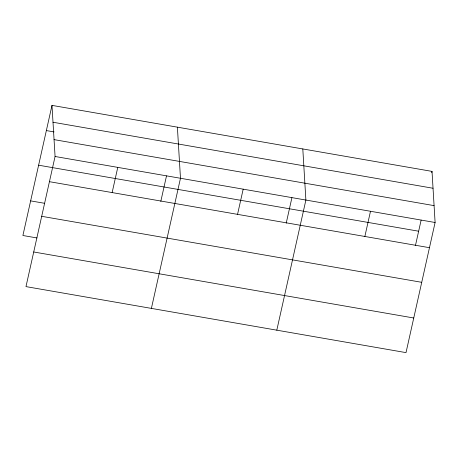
<?xml version="1.0" encoding="UTF-8"?>
<svg xmlns="http://www.w3.org/2000/svg" width="458" height="458" viewBox="0 0 458 458"><rect width="100%" height="100%" fill="white"/><g stroke="black" fill="none" stroke-linecap="round" stroke-linejoin="round"><path stroke-width="0.69" d="M51.989 105.38L55.069 156.487L25.98 286.611L406.011 352.62L435.1 222.496L432.02 171.389L51.989 105.38L22.9 235.504L36.989 237.954M112.141 192.572L117.775 167.376M160.804 201.394L166.5 175.906M151.392 308.394L180.481 178.271L177.395 127.164M237.553 214.355L243.181 189.16M286.216 223.178L291.912 197.69M276.804 330.178L305.887 200.054L302.807 148.947M364.86 236.471L370.493 211.275M415.429 245.62L421.125 220.132M431.717 172.752L432.02 171.389M53.002 122.246L433.033 188.255M46.355 130.576L54.107 131.921M54.05 139.621L434.081 205.631M55.069 156.487L435.1 222.496M38.615 165.201L418.646 231.216M49.435 181.683L429.467 247.692M30.64 200.879L44.729 203.323M41.695 216.308L421.726 282.317M33.72 251.98L413.751 317.995"/></g></svg>
